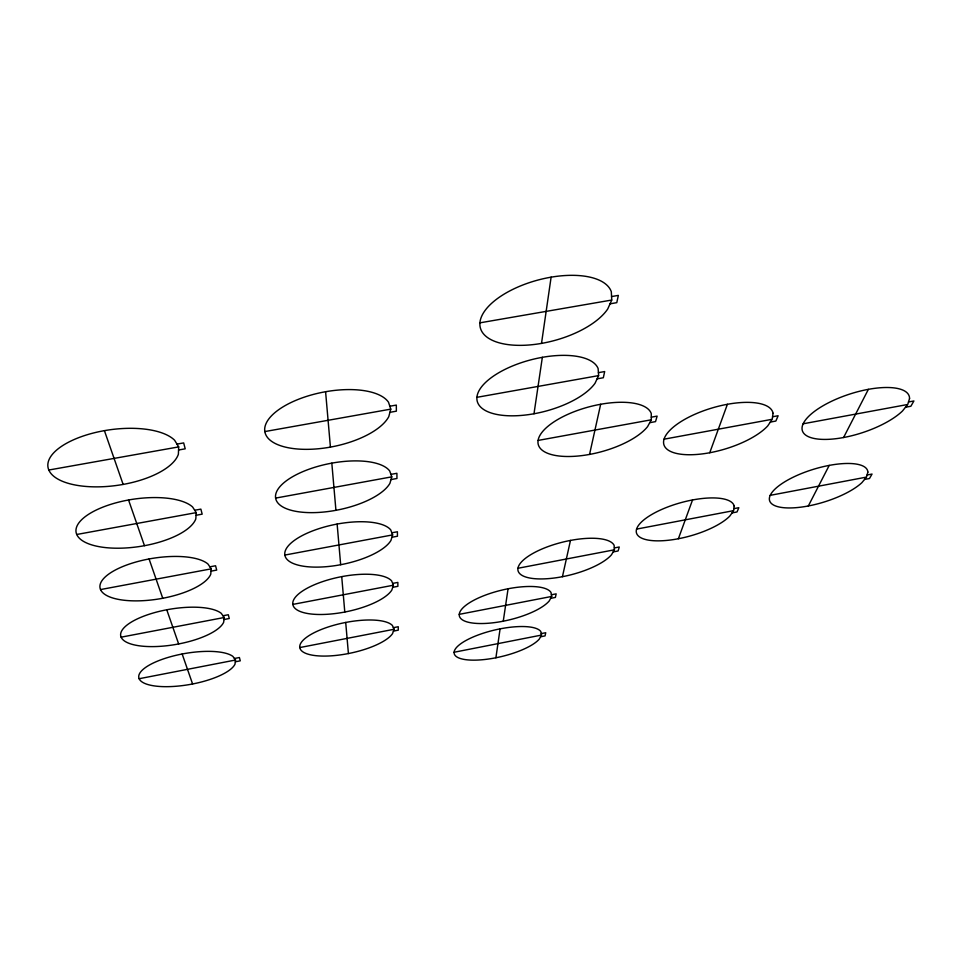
<?xml version="1.0" encoding="UTF-8"?>
<svg xmlns="http://www.w3.org/2000/svg" width="962" height="962" viewBox="0 0 962 962"><rect width="100%" height="100%" fill="white"/><g stroke="black" fill="none" stroke-linecap="round" stroke-linejoin="round"><path stroke-width="1.44" d="M495.899 657.767L500.096 628.847M541.51 343.398L551.118 277.14M503.258 621.199L508.068 588.78M533.994 413.756L542.352 357.311M562.433 576.695L570.478 540.416M589.55 454.425L600.673 404.244M678.378 538.744L692.532 499.951M709.74 452.741L727.404 404.293M808.333 505.964L829.22 465.404M843.578 437.518L868.373 389.357M541.233 633.597L545.743 632.719L545.057 635.894L540.572 636.784M454.1 652.248L540.897 635.197M551.394 594.781L556.168 593.855L555.387 597.426L550.649 598.34M459.223 614.357L551.022 596.572M234.427 658.489L239.406 657.527L240.272 660.834L235.317 661.796M393.374 627.681L398.244 626.731L398.268 630.158L393.434 631.108M139.105 678.727L234.872 660.148M299.795 647.558L393.398 629.401M636.579 529.1L732.936 510.774M732.046 512.902L737.024 511.952L738.84 507.695L733.838 508.645M222.98 615.752L228.295 614.742L229.269 618.506L223.99 619.516M392.664 583.405L397.859 582.419L397.883 586.315L392.724 587.301M121.14 637.169L223.485 617.64M292.809 604.413L392.7 585.353M614.297 547.943L619.275 546.993L618.121 550.973L613.167 551.923M517.965 568.265L613.732 549.939M867.075 475L872.041 474.062L869.48 478.523L864.549 479.449M770.189 495.346L865.8 477.236M209.872 566.822L215.572 565.764L216.703 570.093L211.027 571.151M391.859 532.792L397.414 531.758L397.45 536.231L391.931 537.265M100.553 589.562L210.45 568.999M284.824 555.074L391.895 535.04M905.507 407.239L910.87 406.253L913.9 400.974L908.501 401.96M196.056 515.283L202.176 514.153L200.866 509.126L194.709 510.257M391.005 479.569L396.957 478.487L396.909 473.292L390.921 474.386M772.558 416.762L778.138 415.74L775.865 421.055L770.322 422.077M664.008 439.189L771.44 419.432M803.126 423.797L907.01 404.617M651.298 417.183L657.13 416.113L655.531 421.621L649.735 422.679M538.107 440.428L650.516 419.937M76.732 534.487L195.382 512.782M275.601 498.1L390.957 476.996M48.858 470.021L177.778 447.065M264.827 431.565L389.875 409.295M598.412 372.667L604.677 371.548L603.33 377.741L597.101 378.848M178.559 450.012L185.209 448.821L183.67 442.917L176.984 444.107M389.923 412.325L396.368 411.171L396.32 405.086L389.826 406.241M476.936 397.318L597.751 375.769M479.942 322.835L610.798 300.204M610.052 303.824L616.786 302.657L618.35 295.394L611.567 296.561M104.413 430.651L123.136 484.427M128.547 499.975L144.456 545.67M149.074 558.97L162.758 598.28M166.763 609.776L178.655 643.951M182.155 653.992L192.592 683.97M325.589 391.726L330.423 447.114M331.818 463.143L335.93 510.317M337.133 524.062L340.668 564.718M341.714 576.623L344.793 612.036M345.707 622.45L348.412 653.559M178.691 446.897L178.379 454.244A66.162 28.03 -8.1 0 1 82.107 486.063A66.162 28.03 -8.1 0 1 70.07 441.426A66.162 28.03 -8.1 0 1 174.603 440.223L178.691 446.897M196.236 512.626L195.803 518.915A60.907 23.858 -8.7 0 1 106.974 547.739A60.907 23.858 -8.7 0 1 96.741 509.8A60.907 23.858 -8.7 0 1 192.592 506.974L196.236 512.626M211.231 568.843L210.738 574.302A56.421 20.539 -9.3 0 1 128.271 600.625A56.421 20.539 -9.3 0 1 119.468 567.977A56.421 20.539 -9.3 0 1 207.972 564.033L211.231 568.843M734.126 505.868L733.633 510.642L729.881 515.981A50.685 17.292 -15.5 0 1 650.805 540.464A50.685 17.292 -15.5 0 1 664.309 508.333A50.685 17.292 -15.5 0 1 734.126 505.868M224.218 617.508L223.665 622.27A52.561 17.869 -9.7 0 1 146.717 646.488A52.561 17.869 -9.7 0 1 139.069 618.097A52.561 17.869 -9.7 0 1 221.26 613.335L224.218 617.508M235.558 660.016L234.981 664.225A49.194 15.693 -10 0 1 162.843 686.627A49.194 15.693 -10 0 1 156.133 661.724A49.194 15.693 -10 0 1 232.864 656.385L235.558 660.016M773.051 413.275L772.209 419.288L767.748 425.889A56.83 21.525 -16.5 0 1 679.052 453.944A56.83 21.525 -16.5 0 1 695.911 413.828A56.83 21.525 -16.5 0 1 773.051 413.275M390.776 409.139L388.768 416.678A64.057 27.657 -11.3 0 1 291.979 448.376A64.057 27.657 -11.3 0 1 291.185 402.453A64.057 27.657 -11.3 0 1 388.516 402.236L390.776 409.139M867.868 472.101L866.485 477.104L861.892 482.659A51.263 17.196 -17 0 1 781.637 507.455A51.263 17.196 -17 0 1 800.661 473.869A51.263 17.196 -17 0 1 867.868 472.101M391.787 476.839L389.935 483.309A59.139 23.557 -11.4 0 1 300.637 512.049A59.139 23.557 -11.4 0 1 299.952 472.919A59.139 23.557 -11.4 0 1 389.718 470.995L391.787 476.839M909.559 398.484L907.743 404.473L902.452 411.027A56.157 20.31 -18 0 1 814.682 438.576A56.157 20.31 -18 0 1 837.253 398.713A56.157 20.31 -18 0 1 909.559 398.484M392.652 534.896L390.921 540.5A54.918 20.298 -11.5 0 1 308.044 566.774A54.918 20.298 -11.5 0 1 307.455 533.044A54.918 20.298 -11.5 0 1 390.74 529.894L392.652 534.896M393.41 585.221L391.787 590.139A51.263 17.665 -11.6 0 1 314.466 614.309A51.263 17.665 -11.6 0 1 313.961 584.932A51.263 17.665 -11.6 0 1 391.63 580.892L393.41 585.221M394.071 629.268L392.544 633.609A48.064 15.512 -11.7 0 1 320.081 655.988A48.064 15.512 -11.7 0 1 319.637 630.17A48.064 15.512 -11.7 0 1 392.412 625.48L394.071 629.268M611.736 300.048L607.743 308.97A67.941 31.349 -15 0 1 502.621 343.674A67.941 31.349 -15 0 1 514.009 288.804A67.941 31.349 -15 0 1 611.315 291.726L611.736 300.048M598.617 375.613L595.033 383.273A62.65 26.695 -14.5 0 1 498.184 414.706A62.65 26.695 -14.5 0 1 508.02 367.941A62.65 26.695 -14.5 0 1 598.123 368.566L598.617 375.613M551.683 596.44L549.23 600.949A47.451 15.344 -13.4 0 1 476.202 623.388A47.451 15.344 -13.4 0 1 481.866 596.5A47.451 15.344 -13.4 0 1 551.01 592.484L551.683 596.44M651.322 419.793L647.57 426.635A58.586 23.268 -15 0 1 556.661 455.675A58.586 23.268 -15 0 1 568.374 414.105A58.586 23.268 -15 0 1 651.262 413.552L651.322 419.793M541.522 635.076L539.261 639.117A44.841 13.696 -13.2 0 1 470.334 660.076A44.841 13.696 -13.2 0 1 475.312 636.086A44.841 13.696 -13.2 0 1 540.824 631.565L541.522 635.076M614.417 549.807L611.459 554.821A49.735 16.847 -14.1 0 1 534.463 578.667A49.735 16.847 -14.1 0 1 542.929 548.593A49.735 16.847 -14.1 0 1 614.129 545.358L614.417 549.807"/></g></svg>
